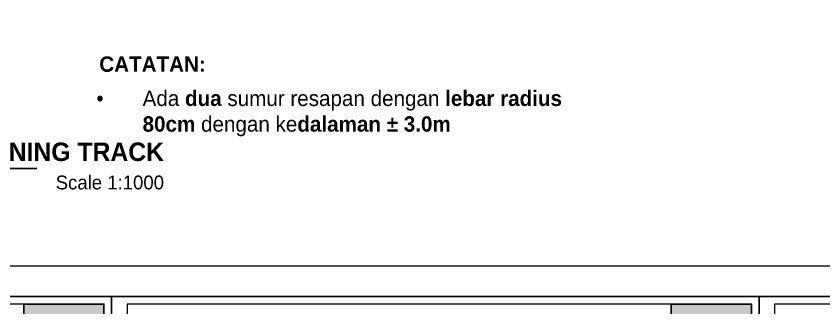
# Model space of a CAD drawing. Header units: centimetres. Extents: x -292707 to 138715, y -53922 to 66277.
# Drawn here: x 18086 to 25945, y -7328 to -4486 of the extents above; entities that cross this region are included whole.
import ezdxf

# ---------------------------------------------------------------- set-up
doc = ezdxf.new("R2010")
doc.units = ezdxf.units.CM
for name, color, linetype in [('A-ALINE-1', 91, 'Continuous'), ('A-ANNOTATION', 144, 'Continuous'), ('A-TEXT', 254, 'Continuous')]:
    doc.layers.add(name, color=color, linetype=linetype)
doc.layers.add('A-FILL-1', color=250, linetype='Continuous', lineweight=0, true_color=0x333333)
doc.layers.add('A-SWING AREA', color=7, linetype='Continuous', lineweight=0, true_color=0xf7f7f7, transparency=0.2)
doc.styles.add('Scale 1000', font='GOTHICB.TTF', dxfattribs={"height": 150})
doc.styles.add('Scale 80', font='GOTHICB.TTF', dxfattribs={"height": 20})

# ---------------------------------------------------------------- blocks, each defined once
blk = doc.blocks.new('*U439')
at = {"layer": 'A-ANNOTATION'}
h = blk.add_hatch(color=256, dxfattribs=at)
h.dxf.hatch_style = 1
h.paths.add_polyline_path([(62379.58, 26197.92, 1), (62443.58, 26197.92, 1)])
h.paths.add_polyline_path([(62441.58, 26197.92, -1), (62381.58, 26197.92, -1)], flags=16)
blk.add_lwpolyline([(62443.58, 26197.92), (62869.04, 26197.92)], dxfattribs=at)
for radius in [32, 30]:
    blk.add_circle((62411.58, 26197.92), radius, dxfattribs=at)
blk = doc.blocks.new('jhgkjhkjhkjh')
at = {"layer": 'A-SWING AREA', "transparency": 33554457}
h = blk.add_hatch(color=256, dxfattribs=at)
h.dxf.hatch_style = 1
h.paths.add_polyline_path([(-933.61, 931.53), (-881.61, 931.53), (-881.61, 1218.53), (-933.61, 1218.53)])
at = {"layer": 'A-ALINE-1', "ltscale": 0.25}
blk.add_lwpolyline([(-933.61, 931.53), (-881.61, 931.53), (-881.61, 1218.53), (-933.61, 1218.53)], close=True, dxfattribs=at)
at = {"layer": 'A-FILL-1', "ltscale": 0.25}
blk.add_lwpolyline([(-1286.61, 931.53), (-933.61, 931.53), (-933.61, 1218.53), (-1286.61, 1218.53)], close=True, dxfattribs=at)
at = {"layer": 'Defpoints'}
blk.add_lwpolyline([(-1296.61, 926.53), (-876.61, 926.53), (-876.61, 1223.53), (-1296.61, 1223.53)], close=True, dxfattribs=at)

msp = doc.modelspace()

# ---------------------------------------------------------------- block references
at = {"layer": 'A-TEXT'}
for name, p, xscale, yscale, zscale in [('jhgkjhkjhkjh', (90511.9, -62809), 60, 60, 60), ('*U439', (-547533.9, -241750.2), 9, 9, 9), ('jhgkjhkjhkjh', (32164.4, -25570.2), 15, 15, 15), ('jhgkjhkjhkjh', (38464.4, -25570.2), 15, 15, 15), ('jhgkjhkjhkjh', (44764.4, -25570.2), 15, 15, 15)]:
    msp.add_blockref(name, p, dxfattribs=dict(at, xscale=xscale, yscale=yscale, zscale=zscale))

# ---------------------------------------------------------------- texts
at = {"layer": 'A-TEXT', "ltscale": 0.25}
for s, width, gutter_width, heights, insert, char_height, attachment_point, style in [('CATATAN:', 2330.933, 750, [0], (18895.2, -4878.6), 150, 1, 'Scale 1000'), ('\\pi-450,l450,t450;{\\fSymbol|b0|i0|c2|p18;·^I\\fCentury Gothic|b0|i0|c0|p34;Ada} dua {\\fCentury Gothic|b0|i0|c0|p34;sumur resapan dengan} lebar radius 80cm {\\fCentury Gothic|b0|i0|c0|p34;dengan ke}dalaman ± 3.0m', 4814.09, 750, [453.8], (18866.7, -5211.7), 150, 1, 'Scale 1000'), ('DETAIL RENC. RUNNING TRACK', 4881.177, 675, [0], (19524.9, -5808.7), 180, 6, 'Scale 80'), ('{\\fCentury Gothic|b0|i0|c0|p34;Scale 1:1000}', 4881.177, 675, [0], (19524.9, -6107.6), 135, 6, 'Scale 80')]:
    msp.add_mtext_dynamic_manual_height_columns(s, width=width, gutter_width=gutter_width, heights=heights, dxfattribs=dict(at, insert=insert, char_height=char_height, attachment_point=attachment_point, style=style))

doc.saveas('drawing.dxf')
